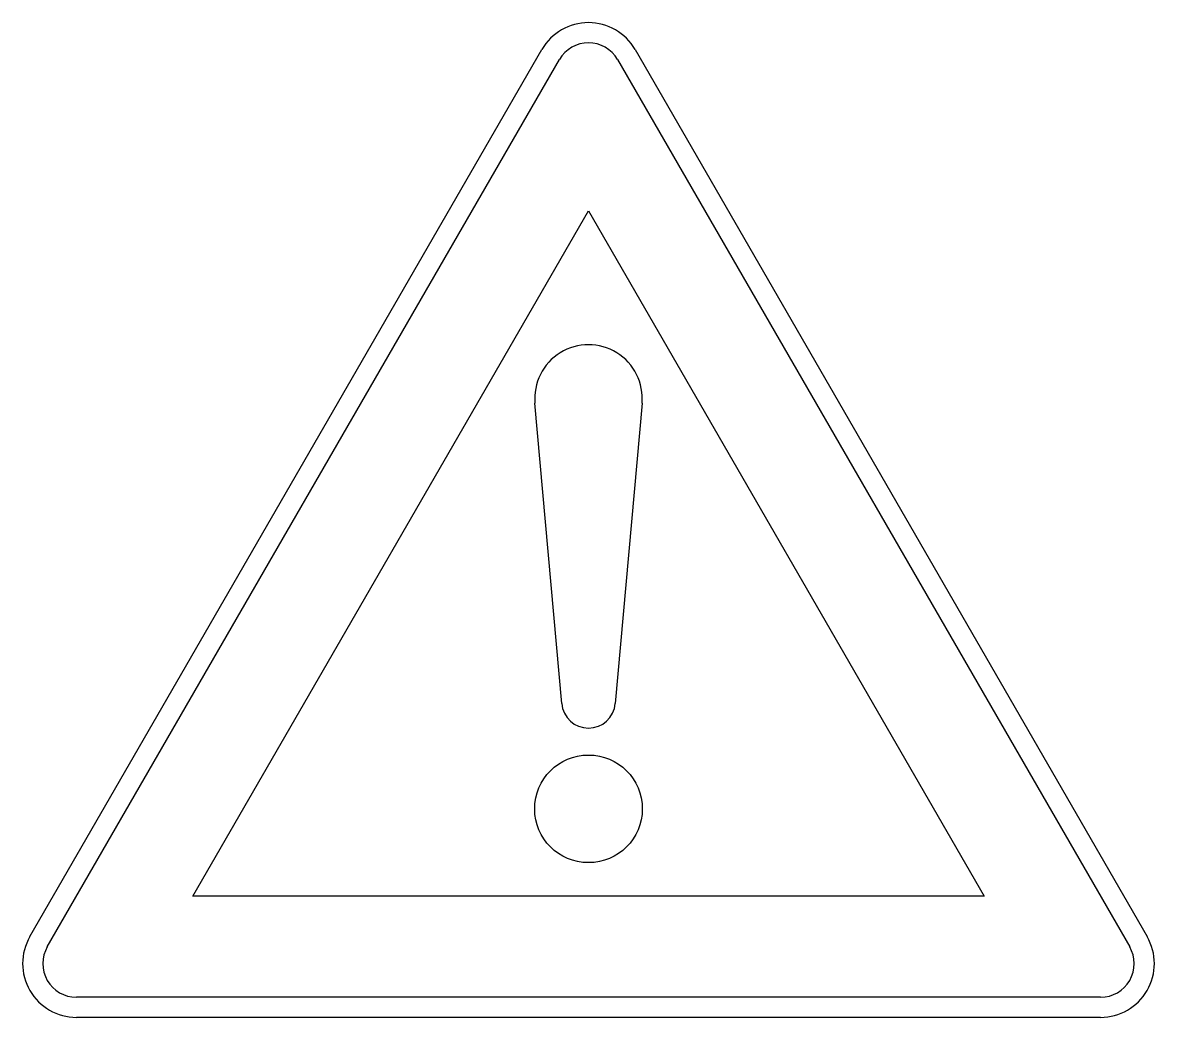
# Model space of a CAD drawing. Extents: x -421 to 421, y 0 to 739.
import ezdxf

# ---------------------------------------------------------------- set-up
doc = ezdxf.new("R2010")
doc.units = 0
doc.header["$LTSCALE"] = 25
doc.linetypes.add('AUSGEZOGEN', pattern=[0])
doc.layers.get('0').update_dxf_attribs({"linetype": 'AUSGEZOGEN'})

msp = doc.modelspace()

# ---------------------------------------------------------------- linework, layer by layer
for p, q in [((-415.36, 60), (-34.64, 719.42)), ((34.64, 719.42), (415.36, 60)), ((-402.37, 52.5), (-21.65, 711.92)), ((21.65, 711.92), (402.37, 52.5)), ((-294.12, 90), (0, 599.42)), ((0, 599.42), (294.12, 90)), ((-19.92, 233.22), (-39.84, 456.44)), ((39.84, 456.44), (19.92, 233.22)), ((294.12, 90), (-294.12, 90)), ((380.72, 15), (-380.72, 15)), ((380.72, 0), (-380.72, 0))]:
    msp.add_line(p, q)
msp.add_circle((0, 155), 40)
for centre, radius, start, end in [((0, 699.42), 40, 30, 150), ((0, 699.42), 25, 30, 150), ((0, 460), 40, 354.90069, 545.09969), ((0, 235), 20, 185.09969, 354.90031), ((-380.72, 40), 40, 150, 270), ((380.72, 40), 40, 270, 390), ((-380.72, 40), 25, 150, 270), ((380.72, 40), 25, 270, 390)]:
    msp.add_arc(centre, radius, start, end)

doc.saveas('drawing.dxf')
